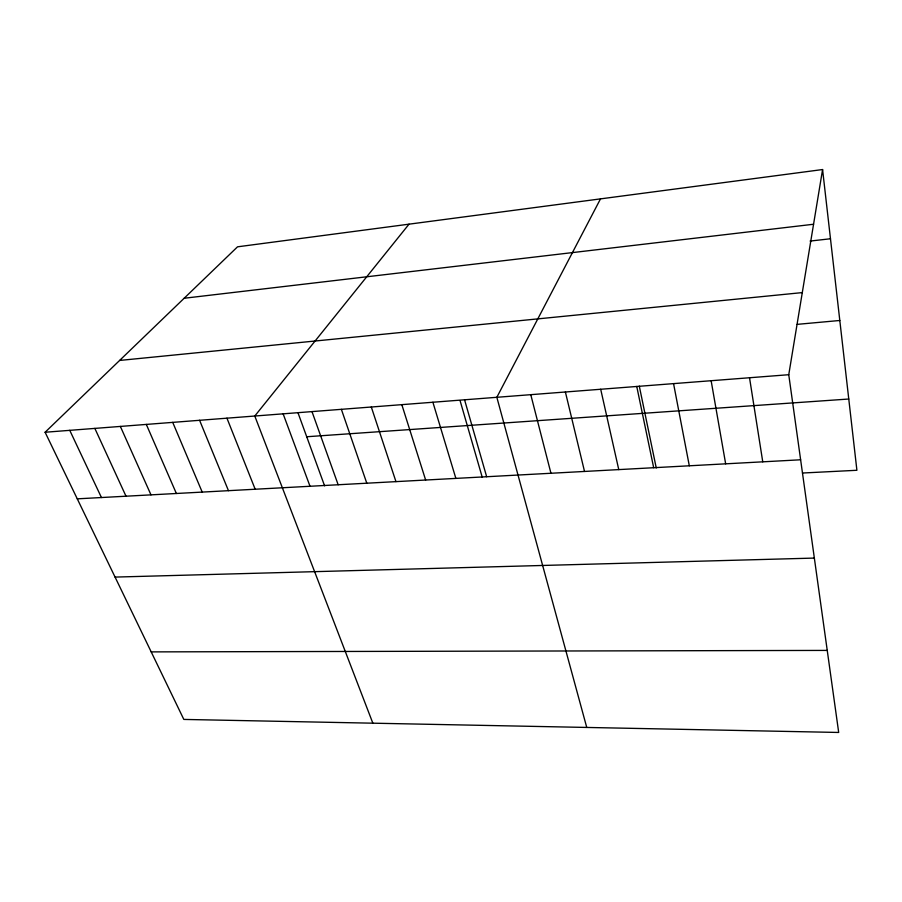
<?xml version="1.0" encoding="UTF-8"?>
<svg xmlns="http://www.w3.org/2000/svg" width="902" height="902" viewBox="0 0 902 902"><rect width="100%" height="100%" fill="white"/><g stroke="black" fill="none" stroke-linecap="round" stroke-linejoin="round"><path stroke-width="1.35" d="M788.754 374.713L822.579 169.542L237.53 246.821L45.1 432.25L183.828 719.424L838.691 732.458L788.754 374.713L45.1 432.25M600.495 198.88L496.844 397.297L586.751 727.44M409.023 224.17L254.781 416.025L372.853 723.19M184.143 298.258L813.559 224.248M810.097 241.071L830.483 238.759M119.605 360.45L802.284 292.598M797.188 324.359L839.807 320.481M306.714 436.748L848.771 399.022M77.268 498.84L800.626 459.783M802.521 473.02L856.9 470.28L822.579 169.542M115.061 577.088L814.348 558.079M151.198 651.887L827.247 650.41M69.758 430.333L101.441 497.543M94.845 428.394L126.009 496.213M120.361 426.42L150.984 494.86M146.316 424.414L176.375 493.495M172.722 422.373L202.206 492.097M199.59 420.287L228.465 490.677M226.943 418.178L255.176 489.234M283.127 413.826L310.017 486.279M298.134 413.184L324.596 485.851M311.979 411.594L338.16 484.757M341.373 409.328L366.798 483.213M371.308 407.005L395.955 481.634M401.818 404.648L425.643 480.033M432.892 402.247L455.871 478.398M460.088 400.68L482.266 477.35M464.564 399.789L486.663 476.741M530.771 394.67L550.953 473.268M565.385 391.987L584.519 471.453M600.698 389.258L618.761 469.604M636.756 386.473L653.679 467.721M639.293 386.124L656.25 467.969M673.557 383.621L689.308 465.793M711.137 380.712L725.659 463.831M749.528 377.746L762.754 461.824"/></g></svg>
